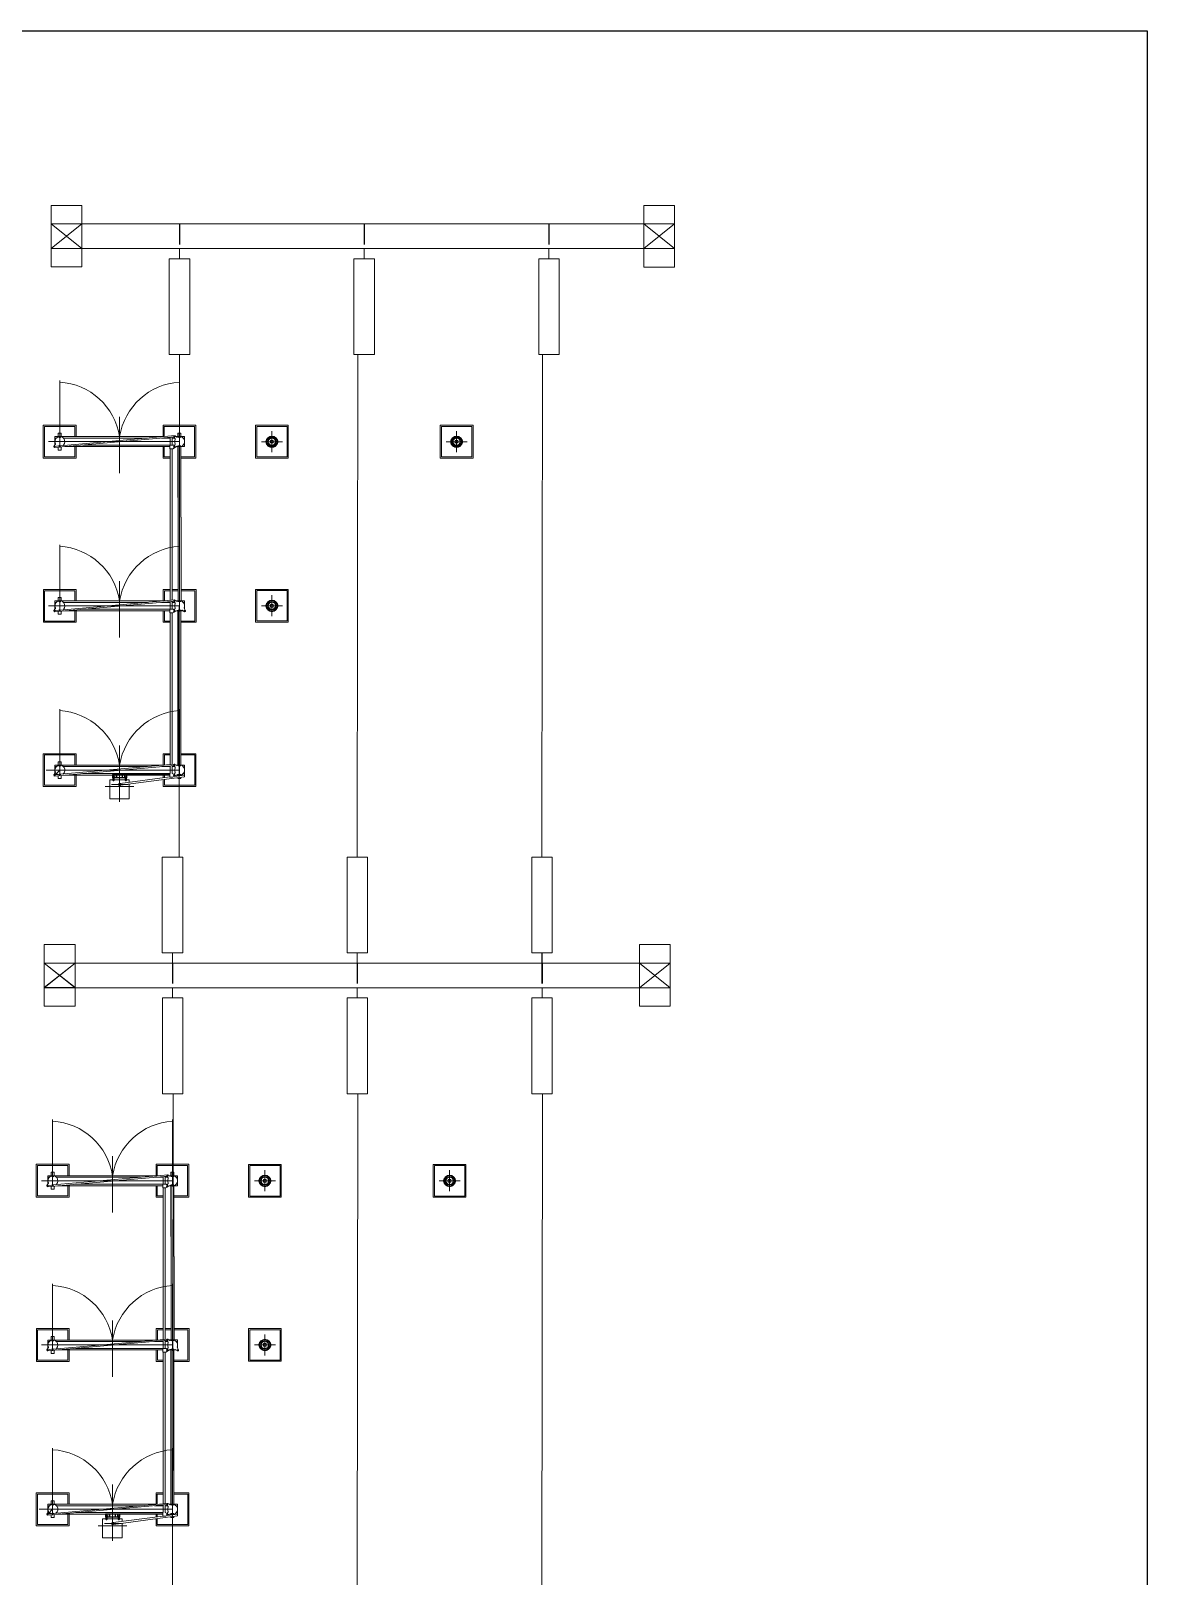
# Model space of a CAD drawing. Header units: metres. Extents: x 252 to 379, y 116 to 201.
# Drawn here: x 350.05 to 377.25, y 162.94 to 200.57 of the extents above; entities that cross this region are included whole.
import ezdxf

# ---------------------------------------------------------------- set-up
doc = ezdxf.new("R2010")
doc.units = ezdxf.units.M
doc.linetypes.add('ACAD_ISO10W100', pattern=[18.5, 12, -3, 0.5, -3])
doc.linetypes.add('DASHED', pattern=[0.75, 0.5, -0.25])
for name, color, linetype, lineweight in [('C-ESTRUCTURA', 94, 'Continuous', 9), ('E-CONDUCTOR', 40, 'Continuous', 15), ('KOMPONENTE', 7, 'Continuous', 5), ('L-STRUCTUR_SET_A', 94, 'Continuous', 9)]:
    doc.layers.add(name, color=color, linetype=linetype, lineweight=lineweight)
doc.layers.add('Fence', color=252, linetype='Continuous')
doc.layers.add('NOPRINT', color=13, linetype='DASHED', plot=False)

# ---------------------------------------------------------------- blocks, each defined once
blk = doc.blocks.new('set_2s_1d')
at = {"layer": 'C-ESTRUCTURA'}
for p, q in [((35.8, 38.252), (35.8, 36.752)), ((36.55, 38.252), (35.8, 38.252)), ((36.55, 38.252), (36.55, 36.752)), ((50.237, 38.25), (50.237, 36.75)), ((50.987, 38.25), (50.237, 38.25)), ((50.987, 38.25), (50.987, 36.75)), ((35.8, 37.202), (36.55, 37.802)), ((36.55, 37.202), (35.8, 37.802)), ((36.552, 37.8), (50.302, 37.8)), ((50.237, 37.2), (50.987, 37.8)), ((50.987, 37.2), (50.237, 37.8)), ((36.552, 37.2), (50.302, 37.2)), ((36.55, 36.752), (35.8, 36.752)), ((50.987, 36.75), (50.237, 36.75)), ((35.631, 20.252), (35.631, 18.752)), ((36.381, 20.252), (35.631, 20.252)), ((35.632, 20.251), (35.632, 18.751)), ((36.382, 20.251), (35.632, 20.251)), ((36.381, 20.252), (36.381, 18.752)), ((36.382, 20.251), (36.382, 18.751)), ((50.132, 20.251), (50.132, 18.751)), ((50.882, 20.251), (50.132, 20.251)), ((50.132, 20.251), (50.132, 18.751)), ((50.882, 20.251), (50.132, 20.251)), ((50.882, 20.251), (50.882, 18.751)), ((50.882, 20.251), (50.882, 18.751)), ((35.631, 19.202), (36.381, 19.802)), ((36.381, 19.202), (35.631, 19.802)), ((35.632, 19.201), (36.382, 19.801)), ((36.382, 19.201), (35.632, 19.801)), ((36.382, 19.801), (50.132, 19.801)), ((36.383, 19.8), (50.133, 19.8)), ((50.132, 19.201), (50.882, 19.801)), ((50.882, 19.201), (50.132, 19.801)), ((50.132, 19.201), (50.882, 19.801)), ((50.882, 19.201), (50.132, 19.801)), ((36.382, 19.201), (50.132, 19.201)), ((36.383, 19.2), (50.133, 19.2)), ((36.381, 18.752), (35.631, 18.752)), ((36.382, 18.751), (35.632, 18.751)), ((50.882, 18.751), (50.132, 18.751)), ((50.882, 18.751), (50.132, 18.751))]:
    blk.add_line(p, q, dxfattribs=at)
at = {"layer": 'C-ESTRUCTURA', "flags": 128}
for points in [[(35.8, 37.802), (36.55, 37.802)], [(50.237, 37.8), (50.987, 37.8)], [(35.8, 37.202), (36.55, 37.202)], [(50.237, 37.2), (50.987, 37.2)], [(35.631, 19.802), (36.381, 19.802)], [(35.632, 19.801), (36.382, 19.801)], [(50.132, 19.801), (50.882, 19.801)], [(50.132, 19.801), (50.882, 19.801)], [(35.631, 19.202), (36.381, 19.202)], [(35.632, 19.201), (36.382, 19.201)], [(50.132, 19.201), (50.882, 19.201)], [(50.132, 19.201), (50.882, 19.201)]]:
    blk.add_lwpolyline(points, dxfattribs=at)
at = {"layer": 'E-CONDUCTOR'}
for p, q in [((38.677, 34.62), (38.677, 36.95)), ((38.677, 36.95), (39.177, 36.95)), ((38.927, 37.2), (38.927, 36.95)), ((39.177, 36.95), (39.177, 34.62)), ((43.177, 34.62), (43.177, 36.95)), ((43.177, 36.95), (43.677, 36.95)), ((43.427, 37.2), (43.427, 36.95)), ((43.677, 36.95), (43.677, 34.62)), ((47.677, 34.62), (47.677, 36.95)), ((47.677, 36.95), (48.177, 36.95)), ((47.927, 37.2), (47.927, 36.95)), ((48.177, 36.95), (48.177, 34.62)), ((39.177, 34.62), (38.677, 34.62)), ((38.916, 22.381), (38.927, 34.621)), ((43.677, 34.62), (43.177, 34.62)), ((43.257, 22.381), (43.269, 34.621)), ((48.177, 34.62), (47.677, 34.62)), ((47.757, 22.381), (47.769, 34.621)), ((39.007, 22.381), (38.507, 22.381)), ((38.507, 22.381), (38.507, 20.051)), ((39.007, 20.051), (39.007, 22.381)), ((43.507, 22.381), (43.007, 22.381)), ((43.007, 22.381), (43.007, 20.051)), ((43.507, 20.051), (43.507, 22.381)), ((48.007, 22.381), (47.507, 22.381)), ((47.507, 22.381), (47.507, 20.051)), ((48.007, 20.051), (48.007, 22.381)), ((38.507, 20.051), (39.007, 20.051)), ((38.757, 19.801), (38.757, 20.051)), ((38.758, 19.8), (38.758, 20.05)), ((43.007, 20.051), (43.507, 20.051)), ((43.257, 19.801), (43.257, 20.051)), ((43.258, 19.8), (43.258, 20.05)), ((47.507, 20.051), (48.007, 20.051)), ((47.757, 19.801), (47.757, 20.051)), ((47.758, 19.8), (47.758, 20.05)), ((38.758, 19.2), (38.758, 18.95)), ((43.258, 19.2), (43.258, 18.95)), ((47.758, 19.2), (47.758, 18.95)), ((38.508, 16.62), (38.508, 18.95)), ((38.508, 18.95), (39.008, 18.95)), ((39.008, 18.95), (39.008, 16.62)), ((43.008, 16.62), (43.008, 18.95)), ((43.008, 18.95), (43.508, 18.95)), ((43.508, 18.95), (43.508, 16.62)), ((47.508, 16.62), (47.508, 18.95)), ((47.508, 18.95), (48.008, 18.95)), ((48.008, 18.95), (48.008, 16.62)), ((39.008, 16.62), (38.508, 16.62)), ((38.756, 4.38), (38.768, 16.62)), ((43.508, 16.62), (43.008, 16.62)), ((43.256, 4.38), (43.268, 16.62)), ((48.008, 16.62), (47.508, 16.62)), ((47.756, 4.38), (47.768, 16.62))]:
    blk.add_line(p, q, dxfattribs=at)
at = {"layer": 'Fence', "color": 52, "true_color": 0xc8c92d}
for p, q in [((-62.5, 42.5), (62.5, 42.5)), ((62.5, 42.5), (62.5, -42.5))]:
    blk.add_line(p, q, dxfattribs=at)
at = {"layer": 'KOMPONENTE', "color": 1}
for p, q in [((36.007, 32.358), (36.007, 33.986)), ((38.927, 32.358), (38.927, 33.986)), ((37.467, 31.728), (37.467, 32.869)), ((35.737, 32.499), (38.927, 32.499)), ((35.9, 32.428), (35.865, 32.383)), ((35.926, 32.584), (35.891, 32.584)), ((35.972, 32.704), (35.972, 32.62)), ((35.972, 32.363), (35.972, 32.294)), ((36.037, 32.604), (35.977, 32.604)), ((36.037, 32.394), (35.977, 32.394)), ((36.007, 32.639), (36.007, 32.574)), ((36.007, 32.424), (36.007, 32.364)), ((36.04, 32.704), (36.04, 32.62)), ((36.04, 32.369), (36.04, 32.294)), ((36.047, 32.704), (36.047, 32.62)), ((36.047, 32.37), (36.047, 32.294)), ((36.571, 32.416), (38.773, 32.416)), ((38.698, 32.603), (38.698, 32.417)), ((38.746, 32.417), (38.746, 32.607)), ((38.807, 32.585), (38.746, 32.585)), ((38.791, 32.61), (38.818, 32.567)), ((38.818, 32.432), (38.795, 32.399)), ((38.862, 32.611), (38.816, 32.638)), ((38.887, 32.705), (38.887, 32.621)), ((38.887, 32.378), (38.887, 31.138)), ((38.895, 32.705), (38.895, 32.621)), ((38.895, 32.378), (38.895, 30.656)), ((38.897, 32.605), (38.957, 32.605)), ((38.897, 32.395), (38.957, 32.395)), ((38.927, 32.645), (38.927, 32.58)), ((38.927, 32.425), (38.927, 32.365)), ((38.962, 32.705), (38.962, 32.621)), ((38.962, 32.378), (38.962, 30.656)), ((39.051, 32.582), (39.018, 32.582)), ((39.018, 32.417), (39.051, 32.417)), ((38.698, 32.327), (38.697, 30.927)), ((38.745, 31.136), (38.746, 32.327)), ((38.7, 30.927), (38.698, 28.634)), ((38.746, 28.638), (38.747, 31.136)), ((38.89, 31.138), (38.89, 28.621)), ((38.897, 30.656), (38.897, 28.621)), ((38.965, 30.656), (38.965, 28.621)), ((36.007, 28.358), (36.007, 29.986)), ((38.927, 28.358), (38.927, 29.986)), ((35.972, 28.621), (35.972, 28.704)), ((36.037, 28.604), (35.977, 28.604)), ((36.007, 28.634), (36.007, 28.574)), ((36.04, 28.621), (36.04, 28.704)), ((36.047, 28.621), (36.047, 28.704)), ((37.467, 27.728), (37.467, 28.869)), ((38.698, 28.603), (38.698, 28.597)), ((38.698, 28.598), (38.698, 28.417)), ((38.746, 28.604), (38.746, 28.607)), ((38.746, 28.417), (38.746, 28.604)), ((38.746, 28.417), (38.746, 28.604)), ((38.791, 28.61), (38.818, 28.567)), ((38.791, 28.61), (38.818, 28.567)), ((38.862, 28.611), (38.816, 28.638)), ((38.897, 28.605), (38.957, 28.605)), ((38.927, 28.635), (38.927, 28.575)), ((35.737, 28.499), (38.255, 28.499)), ((35.737, 28.499), (38.927, 28.499)), ((35.9, 28.428), (35.865, 28.383)), ((35.926, 28.584), (35.891, 28.584)), ((35.972, 28.364), (35.972, 28.294)), ((36.037, 28.394), (35.977, 28.394)), ((36.007, 28.424), (36.007, 28.364)), ((36.067, 28.499), (36.023, 28.499)), ((36.04, 28.37), (36.04, 28.294)), ((36.047, 28.37), (36.047, 28.294)), ((36.571, 28.416), (38.77, 28.417)), ((38.698, 28.597), (38.698, 28.417)), ((38.698, 28.327), (38.698, 24.634)), ((38.807, 28.585), (38.746, 28.585)), ((38.746, 24.638), (38.746, 28.327)), ((38.818, 28.432), (38.795, 28.399)), ((38.887, 28.378), (38.887, 24.621)), ((38.895, 28.378), (38.895, 24.621)), ((38.897, 28.395), (38.957, 28.395)), ((38.927, 28.425), (38.927, 28.365)), ((38.962, 28.378), (38.962, 24.621)), ((39.048, 28.357), (38.99, 28.392)), ((39.051, 28.582), (39.018, 28.582)), ((39.072, 28.381), (39.039, 28.444)), ((36.007, 24.358), (36.007, 25.986)), ((38.927, 24.358), (38.927, 25.986)), ((38.927, 24.358), (38.927, 25.3)), ((37.467, 23.728), (37.467, 24.869)), ((35.675, 24.499), (38.927, 24.499)), ((35.926, 24.585), (35.891, 24.585)), ((36.007, 24.499), (35.898, 24.388)), ((35.972, 24.621), (35.972, 24.704)), ((36.037, 24.604), (35.977, 24.604)), ((36.007, 24.574), (36.007, 24.634)), ((36.04, 24.621), (36.04, 24.704)), ((36.047, 24.621), (36.047, 24.704)), ((38.698, 24.603), (38.698, 24.417)), ((38.746, 24.585), (38.746, 24.607)), ((38.746, 24.417), (38.746, 24.607)), ((38.807, 24.585), (38.746, 24.585)), ((38.791, 24.61), (38.818, 24.567)), ((38.862, 24.611), (38.816, 24.638)), ((38.897, 24.604), (38.957, 24.604)), ((38.927, 24.574), (38.927, 24.634)), ((39.051, 24.582), (39.018, 24.582)), ((35.9, 24.428), (35.865, 24.383)), ((35.972, 24.364), (35.972, 24.294)), ((36.037, 24.394), (35.977, 24.394)), ((36.007, 24.362), (36.007, 24.427)), ((36.04, 24.37), (36.04, 24.294)), ((36.047, 24.37), (36.047, 24.294)), ((36.573, 24.417), (38.698, 24.417)), ((37.677, 24.149), (37.266, 24.149)), ((37.292, 24.389), (37.292, 24.309)), ((37.347, 24.389), (37.292, 24.389)), ((37.642, 24.318), (37.292, 24.318)), ((37.642, 24.309), (37.292, 24.309)), ((37.307, 24.309), (37.307, 24.318)), ((37.312, 24.338), (37.312, 24.33)), ((37.312, 24.328), (37.312, 24.319)), ((37.314, 24.309), (37.314, 24.318)), ((37.317, 24.37), (37.317, 24.231)), ((37.322, 24.309), (37.322, 24.318)), ((37.323, 24.338), (37.323, 24.33)), ((37.323, 24.328), (37.323, 24.319)), ((37.329, 24.309), (37.329, 24.318)), ((37.402, 24.389), (37.347, 24.389)), ((37.347, 24.378), (37.347, 24.309)), ((37.395, 24.378), (37.395, 24.309)), ((37.532, 24.389), (37.402, 24.389)), ((37.402, 24.378), (37.402, 24.309)), ((37.479, 24.177), (38.692, 24.332)), ((39.051, 24.335), (37.492, 24.131)), ((37.532, 24.389), (37.587, 24.389)), ((37.532, 24.378), (37.532, 24.309)), ((37.54, 24.378), (37.54, 24.309)), ((37.587, 24.389), (38.692, 24.389)), ((37.587, 24.378), (37.587, 24.309)), ((37.607, 24.309), (37.607, 24.318)), ((37.612, 24.338), (37.612, 24.33)), ((37.612, 24.328), (37.612, 24.319)), ((37.614, 24.309), (37.614, 24.318)), ((37.617, 24.37), (37.617, 24.231)), ((37.622, 24.309), (37.622, 24.318)), ((37.623, 24.338), (37.623, 24.33)), ((37.623, 24.328), (37.623, 24.319)), ((37.629, 24.309), (37.629, 24.318)), ((37.642, 24.378), (37.642, 24.309)), ((38.818, 24.432), (38.795, 24.399)), ((38.797, 24.345), (39.051, 24.378)), ((38.887, 24.378), (38.887, 24.353)), ((38.887, 24.303), (38.887, 24.294)), ((38.895, 24.378), (38.895, 24.354)), ((38.895, 24.305), (38.895, 24.294)), ((38.897, 24.394), (38.957, 24.394)), ((38.927, 24.359), (38.927, 24.424)), ((38.962, 24.378), (38.962, 24.368)), ((38.962, 24.318), (38.962, 24.294)), ((39.018, 24.417), (39.051, 24.417)), ((39.018, 24.328), (39.051, 24.335)), ((39.051, 24.335), (39.051, 24.378)), ((35.836, 14.358), (35.836, 15.987)), ((38.756, 14.358), (38.756, 15.987)), ((35.801, 14.705), (35.801, 14.621)), ((35.869, 14.705), (35.869, 14.621)), ((35.876, 14.705), (35.876, 14.621)), ((37.296, 13.728), (37.296, 14.87)), ((38.716, 14.706), (38.716, 14.622)), ((38.724, 14.706), (38.724, 14.622)), ((38.791, 14.706), (38.791, 14.622)), ((35.566, 14.5), (38.756, 14.5)), ((35.729, 14.429), (35.694, 14.383)), ((35.755, 14.585), (35.72, 14.585)), ((35.801, 14.364), (35.801, 14.295)), ((35.866, 14.605), (35.806, 14.605)), ((35.866, 14.395), (35.806, 14.395)), ((35.836, 14.64), (35.836, 14.575)), ((35.836, 14.425), (35.836, 14.365)), ((35.869, 14.37), (35.869, 14.295)), ((35.876, 14.371), (35.876, 14.295)), ((36.4, 14.417), (38.602, 14.417)), ((38.527, 14.328), (38.526, 12.928)), ((38.527, 14.604), (38.527, 14.417)), ((38.574, 13.137), (38.575, 14.328)), ((38.575, 14.417), (38.575, 14.608)), ((38.636, 14.586), (38.575, 14.586)), ((38.62, 14.611), (38.647, 14.568)), ((38.647, 14.433), (38.624, 14.4)), ((38.691, 14.612), (38.645, 14.638)), ((38.716, 14.378), (38.716, 13.139)), ((38.724, 14.378), (38.724, 12.657)), ((38.726, 14.606), (38.786, 14.606)), ((38.726, 14.396), (38.786, 14.396)), ((38.756, 14.646), (38.756, 14.581)), ((38.756, 14.426), (38.756, 14.366)), ((38.791, 14.378), (38.791, 12.657)), ((38.88, 14.583), (38.847, 14.583)), ((38.847, 14.417), (38.88, 14.417)), ((38.529, 12.928), (38.527, 10.635)), ((38.575, 10.639), (38.576, 13.137)), ((38.719, 13.139), (38.719, 10.622)), ((38.726, 12.657), (38.726, 10.622)), ((38.794, 12.657), (38.794, 10.622)), ((35.836, 10.358), (35.836, 11.987)), ((38.756, 10.358), (38.756, 11.987)), ((35.755, 10.585), (35.72, 10.585)), ((35.801, 10.622), (35.801, 10.705)), ((35.866, 10.605), (35.806, 10.605)), ((35.836, 10.635), (35.836, 10.575)), ((35.869, 10.622), (35.869, 10.705)), ((35.876, 10.622), (35.876, 10.705)), ((37.296, 9.728), (37.296, 10.87)), ((38.527, 10.604), (38.527, 10.598)), ((38.527, 10.599), (38.527, 10.417)), ((38.527, 10.598), (38.527, 10.417)), ((38.575, 10.604), (38.575, 10.608)), ((38.575, 10.417), (38.575, 10.605)), ((38.575, 10.417), (38.575, 10.604)), ((38.636, 10.586), (38.575, 10.586)), ((38.62, 10.611), (38.647, 10.568)), ((38.62, 10.611), (38.647, 10.568)), ((38.691, 10.612), (38.645, 10.638)), ((38.726, 10.606), (38.786, 10.606)), ((38.756, 10.636), (38.756, 10.576)), ((38.88, 10.583), (38.847, 10.583)), ((35.566, 10.5), (38.084, 10.5)), ((35.566, 10.5), (38.756, 10.5)), ((35.729, 10.429), (35.694, 10.383)), ((35.801, 10.365), (35.801, 10.295)), ((35.866, 10.395), (35.806, 10.395)), ((35.836, 10.425), (35.836, 10.365)), ((35.896, 10.5), (35.852, 10.5)), ((35.869, 10.371), (35.869, 10.295)), ((35.876, 10.371), (35.876, 10.295)), ((36.4, 10.417), (38.599, 10.417)), ((38.527, 10.328), (38.527, 6.634)), ((38.575, 6.639), (38.575, 10.328)), ((38.647, 10.433), (38.624, 10.4)), ((38.716, 10.378), (38.716, 6.622)), ((38.724, 10.378), (38.724, 6.622)), ((38.726, 10.396), (38.786, 10.396)), ((38.756, 10.426), (38.756, 10.366)), ((38.791, 10.378), (38.791, 6.622)), ((38.877, 10.358), (38.819, 10.393)), ((38.901, 10.382), (38.868, 10.445)), ((35.836, 6.358), (35.836, 7.987)), ((38.756, 6.358), (38.756, 7.987)), ((38.756, 6.358), (38.756, 7.301)), ((37.296, 5.728), (37.296, 6.87)), ((35.504, 6.5), (38.756, 6.5)), ((35.729, 6.429), (35.694, 6.384)), ((35.755, 6.586), (35.72, 6.586)), ((35.836, 6.5), (35.727, 6.388)), ((35.801, 6.622), (35.801, 6.705)), ((35.866, 6.605), (35.806, 6.605)), ((35.836, 6.575), (35.836, 6.635)), ((35.836, 6.362), (35.836, 6.427)), ((35.869, 6.622), (35.869, 6.705)), ((35.876, 6.622), (35.876, 6.705)), ((36.402, 6.417), (38.527, 6.417)), ((38.527, 6.604), (38.527, 6.417)), ((38.575, 6.586), (38.575, 6.608)), ((38.575, 6.417), (38.575, 6.608)), ((38.636, 6.586), (38.575, 6.586)), ((38.62, 6.611), (38.647, 6.568)), ((38.647, 6.433), (38.624, 6.4)), ((38.691, 6.612), (38.645, 6.638)), ((38.726, 6.605), (38.786, 6.605)), ((38.756, 6.575), (38.756, 6.635)), ((38.756, 6.36), (38.756, 6.425)), ((38.88, 6.583), (38.847, 6.583)), ((38.847, 6.417), (38.88, 6.417)), ((35.801, 6.365), (35.801, 6.295)), ((35.866, 6.395), (35.806, 6.395)), ((35.869, 6.371), (35.869, 6.295)), ((35.876, 6.371), (35.876, 6.295)), ((37.506, 6.15), (37.095, 6.15)), ((37.121, 6.39), (37.121, 6.31)), ((37.176, 6.39), (37.121, 6.39)), ((37.471, 6.319), (37.121, 6.319)), ((37.471, 6.31), (37.121, 6.31)), ((37.136, 6.31), (37.136, 6.319)), ((37.141, 6.339), (37.141, 6.331)), ((37.141, 6.328), (37.141, 6.32)), ((37.143, 6.31), (37.143, 6.319)), ((37.146, 6.37), (37.146, 6.232)), ((37.151, 6.31), (37.151, 6.319)), ((37.152, 6.339), (37.152, 6.331)), ((37.152, 6.328), (37.152, 6.32)), ((37.158, 6.31), (37.158, 6.319)), ((37.231, 6.39), (37.176, 6.39)), ((37.176, 6.378), (37.176, 6.31)), ((37.224, 6.378), (37.224, 6.31)), ((37.361, 6.39), (37.231, 6.39)), ((37.231, 6.378), (37.231, 6.31)), ((37.308, 6.178), (38.521, 6.333)), ((38.88, 6.336), (37.321, 6.132)), ((37.361, 6.39), (37.416, 6.39)), ((37.361, 6.378), (37.361, 6.31)), ((37.369, 6.378), (37.369, 6.31)), ((37.416, 6.39), (38.521, 6.39)), ((37.416, 6.378), (37.416, 6.31)), ((37.436, 6.31), (37.436, 6.319)), ((37.441, 6.339), (37.441, 6.331)), ((37.441, 6.328), (37.441, 6.32)), ((37.443, 6.31), (37.443, 6.319)), ((37.446, 6.37), (37.446, 6.232)), ((37.451, 6.31), (37.451, 6.319)), ((37.452, 6.339), (37.452, 6.331)), ((37.452, 6.328), (37.452, 6.32)), ((37.458, 6.31), (37.458, 6.319)), ((37.471, 6.378), (37.471, 6.31)), ((38.626, 6.346), (38.88, 6.378)), ((38.716, 6.378), (38.716, 6.354)), ((38.716, 6.304), (38.716, 6.295)), ((38.724, 6.378), (38.724, 6.355)), ((38.724, 6.305), (38.724, 6.295)), ((38.726, 6.395), (38.786, 6.395)), ((38.791, 6.378), (38.791, 6.368)), ((38.791, 6.318), (38.791, 6.295)), ((38.847, 6.329), (38.88, 6.336)), ((38.88, 6.336), (38.88, 6.378))]:
    blk.add_line(p, q, dxfattribs=at)
at = {"layer": 'KOMPONENTE', "color": 1, "linetype": 'ACAD_ISO10W100', "ltscale": 0.5}
for p, q in [((41.177, 32.241), (41.177, 32.753)), ((45.677, 32.241), (45.677, 32.753)), ((41.433, 32.497), (40.921, 32.497)), ((45.933, 32.497), (45.421, 32.497)), ((41.177, 28.245), (41.177, 28.757)), ((41.433, 28.501), (40.921, 28.501)), ((41.006, 14.242), (41.006, 14.754)), ((45.506, 14.242), (45.506, 14.754)), ((41.262, 14.498), (40.75, 14.498)), ((45.762, 14.498), (45.25, 14.498)), ((41.006, 10.246), (41.006, 10.758)), ((41.262, 10.502), (40.75, 10.502))]:
    blk.add_line(p, q, dxfattribs=at)
at = {"layer": 'KOMPONENTE', "color": 1}
for points in [[(37.467, 33.099), (37.467, 32.399)], [(38.817, 32.644), (38.821, 32.614), (35.871, 32.354), (35.865, 32.383), (35.997, 32.394)], [(38.548, 32.62), (35.891, 32.62), (35.891, 32.416)], [(36.047, 32.704), (35.972, 32.704)], [(36.018, 32.396), (38.817, 32.644)], [(38.148, 32.585), (36.097, 32.584)], [(36.129, 32.377), (38.694, 32.377)], [(38.6, 32.585), (38.49, 32.585)], [(38.698, 32.585), (38.6, 32.585)], [(38.692, 32.417), (38.692, 32.327), (38.765, 32.327), (38.866, 32.386)], [(38.77, 32.417), (38.813, 32.386)], [(38.852, 32.378), (39.051, 32.378), (39.051, 32.621), (38.845, 32.621)], [(38.962, 32.705), (38.887, 32.705)], [(36.047, 32.294), (35.972, 32.294)], [(37.467, 29.099), (37.467, 28.399)], [(38.815, 28.644), (38.819, 28.614), (35.871, 28.354), (35.865, 28.383), (35.997, 28.394)], [(38.546, 28.62), (35.891, 28.62), (35.891, 28.416)], [(36.047, 28.704), (35.972, 28.704)], [(36.018, 28.396), (38.815, 28.644)], [(39.051, 28.422), (39.051, 28.621), (38.845, 28.621)], [(36.047, 28.294), (35.972, 28.294)], [(38.146, 28.585), (36.097, 28.584)], [(36.129, 28.377), (38.692, 28.377)], [(38.6, 28.585), (38.49, 28.585)], [(38.698, 28.585), (38.6, 28.585)], [(38.692, 28.417), (38.692, 28.327), (38.765, 28.327), (38.867, 28.386)], [(38.77, 28.417), (38.813, 28.386)], [(38.852, 28.378), (39.014, 28.378)], [(37.467, 25.099), (37.467, 24.399)], [(38.8, 24.643), (38.804, 24.612), (35.871, 24.355), (35.865, 24.383), (35.996, 24.395)], [(35.891, 24.499), (35.891, 24.621), (37.626, 24.62)], [(38.554, 24.621), (35.891, 24.621), (35.891, 24.417)], [(36.047, 24.704), (35.972, 24.704)], [(36.018, 24.397), (38.8, 24.643)], [(38.148, 24.585), (36.097, 24.585)], [(38.6, 24.585), (38.492, 24.585)], [(38.698, 24.585), (38.6, 24.585)], [(38.852, 24.378), (39.051, 24.378), (39.051, 24.621), (38.845, 24.621)], [(36.047, 24.294), (35.972, 24.294)], [(36.13, 24.378), (38.692, 24.378)], [(37.113, 24.099), (37.813, 24.099)], [(37.699, 24.22), (37.699, 24.264), (37.225, 24.264), (37.225, 23.801), (37.699, 23.801), (37.699, 24.158)], [(37.304, 24.33), (37.304, 24.338)], [(37.304, 24.319), (37.304, 24.328)], [(37.307, 24.318), (37.329, 24.318)], [(37.308, 24.34), (37.328, 24.34)], [(37.308, 24.329), (37.328, 24.329)], [(37.308, 24.329), (37.328, 24.329)], [(37.317, 24.33), (37.317, 24.338)], [(37.317, 24.319), (37.317, 24.328)], [(37.332, 24.33), (37.332, 24.338)], [(37.332, 24.319), (37.332, 24.328)], [(37.467, 24.449), (37.467, 23.749)], [(37.604, 24.33), (37.604, 24.338)], [(37.604, 24.319), (37.604, 24.328)], [(37.607, 24.318), (37.629, 24.318)], [(37.608, 24.34), (37.628, 24.34)], [(37.608, 24.329), (37.628, 24.329)], [(37.608, 24.329), (37.628, 24.329)], [(37.617, 24.33), (37.617, 24.338)], [(37.617, 24.319), (37.617, 24.328)], [(37.632, 24.33), (37.632, 24.338)], [(37.632, 24.319), (37.632, 24.328)], [(37.699, 24.205), (37.699, 24.22)], [(38.692, 24.417), (38.692, 24.327), (38.765, 24.327), (38.867, 24.386)], [(38.746, 24.417), (38.813, 24.386)], [(38.962, 24.294), (38.887, 24.294)], [(37.296, 15.1), (37.296, 14.4)], [(35.876, 14.705), (35.801, 14.705)], [(38.791, 14.706), (38.716, 14.706)], [(38.646, 14.645), (38.65, 14.615), (35.7, 14.355), (35.694, 14.383), (35.826, 14.395)], [(38.377, 14.621), (35.72, 14.621), (35.72, 14.417)], [(35.847, 14.397), (38.646, 14.645)], [(37.977, 14.586), (35.926, 14.585)], [(35.958, 14.378), (38.523, 14.378)], [(38.429, 14.586), (38.319, 14.586)], [(38.527, 14.586), (38.429, 14.586)], [(38.521, 14.417), (38.521, 14.328), (38.594, 14.328), (38.695, 14.387)], [(38.599, 14.417), (38.642, 14.387)], [(38.681, 14.378), (38.88, 14.378), (38.88, 14.622), (38.674, 14.622)], [(35.876, 14.295), (35.801, 14.295)], [(37.296, 11.1), (37.296, 10.4)], [(38.643, 10.645), (38.648, 10.615), (35.7, 10.355), (35.694, 10.383), (35.826, 10.395)], [(38.375, 10.621), (35.72, 10.621), (35.72, 10.417)], [(35.876, 10.705), (35.801, 10.705)], [(35.847, 10.397), (38.643, 10.645)], [(37.975, 10.586), (35.926, 10.585)], [(38.429, 10.586), (38.319, 10.586)], [(38.527, 10.586), (38.429, 10.586)], [(38.88, 10.423), (38.88, 10.622), (38.674, 10.622)], [(35.876, 10.295), (35.801, 10.295)], [(35.958, 10.378), (38.521, 10.378)], [(38.521, 10.417), (38.521, 10.328), (38.594, 10.328), (38.696, 10.387)], [(38.599, 10.417), (38.642, 10.387)], [(38.681, 10.378), (38.843, 10.378)], [(37.296, 7.1), (37.296, 6.4)], [(38.629, 6.643), (38.633, 6.613), (35.7, 6.356), (35.694, 6.384), (35.825, 6.395)], [(35.72, 6.5), (35.72, 6.622), (37.455, 6.621)], [(38.383, 6.622), (35.72, 6.622), (35.72, 6.417)], [(35.876, 6.705), (35.801, 6.705)], [(35.847, 6.397), (38.629, 6.643)], [(37.977, 6.586), (35.926, 6.586)], [(37.296, 6.45), (37.296, 5.75)], [(38.429, 6.586), (38.321, 6.586)], [(38.527, 6.586), (38.429, 6.586)], [(38.521, 6.417), (38.521, 6.328), (38.594, 6.328), (38.696, 6.387)], [(38.575, 6.417), (38.642, 6.387)], [(38.681, 6.378), (38.88, 6.378), (38.88, 6.622), (38.674, 6.622)], [(35.876, 6.295), (35.801, 6.295)], [(35.959, 6.378), (38.521, 6.378)], [(36.942, 6.1), (37.642, 6.1)], [(37.528, 6.221), (37.528, 6.264), (37.054, 6.264), (37.054, 5.802), (37.528, 5.802), (37.528, 6.159)], [(37.133, 6.331), (37.133, 6.339)], [(37.133, 6.32), (37.133, 6.328)], [(37.136, 6.319), (37.158, 6.319)], [(37.137, 6.34), (37.157, 6.34)], [(37.137, 6.33), (37.157, 6.33)], [(37.137, 6.33), (37.157, 6.33)], [(37.146, 6.331), (37.146, 6.339)], [(37.146, 6.32), (37.146, 6.328)], [(37.161, 6.331), (37.161, 6.339)], [(37.161, 6.32), (37.161, 6.328)], [(37.433, 6.331), (37.433, 6.339)], [(37.433, 6.32), (37.433, 6.328)], [(37.436, 6.319), (37.458, 6.319)], [(37.437, 6.34), (37.457, 6.34)], [(37.437, 6.33), (37.457, 6.33)], [(37.437, 6.33), (37.457, 6.33)], [(37.446, 6.331), (37.446, 6.339)], [(37.446, 6.32), (37.446, 6.328)], [(37.461, 6.331), (37.461, 6.339)], [(37.461, 6.32), (37.461, 6.328)], [(37.528, 6.206), (37.528, 6.221)], [(38.791, 6.295), (38.716, 6.295)]]:
    blk.add_lwpolyline(points, dxfattribs=at)
for points in [[(41.208, 32.466), (41.208, 32.528), (41.146, 32.528), (41.146, 32.466)], [(45.708, 32.466), (45.708, 32.528), (45.646, 32.528), (45.646, 32.466)], [(41.208, 28.47), (41.208, 28.532), (41.146, 28.532), (41.146, 28.47)], [(37.302, 24.296), (37.307, 24.309), (37.329, 24.309), (37.333, 24.296)], [(37.302, 24.296), (37.302, 24.246), (37.333, 24.246), (37.333, 24.296)], [(37.307, 24.29), (37.307, 24.251), (37.312, 24.251), (37.312, 24.29)], [(37.328, 24.29), (37.328, 24.251), (37.323, 24.251), (37.323, 24.29)], [(37.602, 24.296), (37.607, 24.309), (37.629, 24.309), (37.633, 24.296)], [(37.602, 24.296), (37.602, 24.246), (37.633, 24.246), (37.633, 24.296)], [(37.607, 24.29), (37.607, 24.251), (37.612, 24.251), (37.612, 24.29)], [(37.628, 24.29), (37.628, 24.251), (37.623, 24.251), (37.623, 24.29)], [(41.037, 14.467), (41.037, 14.529), (40.975, 14.529), (40.975, 14.467)], [(45.537, 14.467), (45.537, 14.529), (45.475, 14.529), (45.475, 14.467)], [(41.037, 10.47), (41.037, 10.533), (40.975, 10.533), (40.975, 10.47)], [(37.131, 6.297), (37.136, 6.31), (37.158, 6.31), (37.162, 6.297)], [(37.131, 6.297), (37.131, 6.247), (37.162, 6.247), (37.162, 6.297)], [(37.136, 6.29), (37.136, 6.251), (37.141, 6.251), (37.141, 6.29)], [(37.157, 6.29), (37.157, 6.251), (37.152, 6.251), (37.152, 6.29)], [(37.431, 6.297), (37.436, 6.31), (37.458, 6.31), (37.462, 6.297)], [(37.431, 6.297), (37.431, 6.247), (37.462, 6.247), (37.462, 6.297)], [(37.436, 6.29), (37.436, 6.251), (37.441, 6.251), (37.441, 6.29)], [(37.457, 6.29), (37.457, 6.251), (37.452, 6.251), (37.452, 6.29)]]:
    blk.add_lwpolyline(points, close=True, dxfattribs=at)
for points in [[(37.308, 24.34), (37.308, 24.341, -0.414214), (37.312, 24.345), (37.323, 24.345, -0.414214), (37.327, 24.341), (37.327, 24.34)], [(37.608, 24.34), (37.608, 24.341, -0.414214), (37.612, 24.345), (37.623, 24.345, -0.414214), (37.627, 24.341), (37.627, 24.34)], [(37.137, 6.34), (37.137, 6.342, -0.414214), (37.141, 6.346), (37.152, 6.346, -0.414214), (37.156, 6.342), (37.156, 6.34)], [(37.437, 6.34), (37.437, 6.342, -0.414214), (37.441, 6.346), (37.452, 6.346, -0.414214), (37.456, 6.342), (37.456, 6.34)]]:
    blk.add_lwpolyline(points, format="xyb", close=True, dxfattribs=at)
for centre, radius in [((35.883, 32.37), 0.0137), ((35.883, 32.37), 0.00347), ((36.007, 32.604), 0.011), ((36.007, 32.394), 0.011), ((38.802, 32.371), 0.0188), ((38.802, 32.627), 0.0149), ((38.802, 32.371), 0.0149), ((38.802, 32.627), 0.00347), ((38.802, 32.371), 0.00347), ((38.927, 32.605), 0.011), ((38.927, 32.395), 0.011), ((41.177, 32.497), 0.138), ((41.177, 32.497), 0.121), ((41.177, 32.497), 0.098), ((41.177, 32.497), 0.0875), ((41.177, 32.497), 0.0875), ((45.677, 32.497), 0.138), ((45.677, 32.497), 0.121), ((45.677, 32.497), 0.098), ((45.677, 32.497), 0.0875), ((45.677, 32.497), 0.0875), ((36.007, 28.604), 0.011), ((38.802, 28.627), 0.0149), ((38.802, 28.627), 0.00347), ((38.927, 28.605), 0.011), ((41.177, 28.501), 0.138), ((41.177, 28.501), 0.121), ((41.177, 28.501), 0.098), ((35.883, 28.37), 0.0137), ((35.883, 28.37), 0.00347), ((36.007, 28.394), 0.011), ((38.802, 28.371), 0.0188), ((38.802, 28.371), 0.0149), ((38.802, 28.371), 0.00347), ((38.927, 28.395), 0.011), ((39.056, 28.372), 0.0181), ((39.056, 28.372), 0.0122), ((39.056, 28.372), 0.00385), ((41.177, 28.501), 0.0875), ((41.177, 28.501), 0.0875), ((36.007, 24.604), 0.011), ((38.802, 24.627), 0.0149), ((38.802, 24.627), 0.00347), ((38.927, 24.604), 0.011), ((35.883, 24.371), 0.0137), ((35.883, 24.371), 0.00347), ((36.007, 24.394), 0.011), ((37.467, 24.149), 0.0303), ((38.802, 24.371), 0.0188), ((38.802, 24.371), 0.0149), ((38.802, 24.371), 0.00347), ((38.927, 24.394), 0.011), ((35.712, 14.371), 0.0137), ((35.712, 14.371), 0.00347), ((35.836, 14.605), 0.011), ((35.836, 14.395), 0.011), ((38.631, 14.371), 0.0188), ((38.631, 14.628), 0.0149), ((38.631, 14.371), 0.0149), ((38.631, 14.628), 0.00347), ((38.631, 14.371), 0.00347), ((38.756, 14.606), 0.011), ((38.756, 14.396), 0.011), ((41.006, 14.498), 0.138), ((41.006, 14.498), 0.121), ((41.006, 14.498), 0.098), ((41.006, 14.498), 0.0875), ((41.006, 14.498), 0.0875), ((45.506, 14.498), 0.138), ((45.506, 14.498), 0.121), ((45.506, 14.498), 0.098), ((45.506, 14.498), 0.0875), ((45.506, 14.498), 0.0875), ((35.836, 10.605), 0.011), ((38.631, 10.628), 0.0149), ((38.631, 10.628), 0.00347), ((38.756, 10.606), 0.011), ((41.006, 10.502), 0.138), ((41.006, 10.502), 0.121), ((41.006, 10.502), 0.098), ((41.006, 10.502), 0.0875), ((41.006, 10.502), 0.0875), ((35.712, 10.371), 0.0137), ((35.712, 10.371), 0.00347), ((35.836, 10.395), 0.011), ((38.631, 10.371), 0.0188), ((38.631, 10.371), 0.0149), ((38.631, 10.371), 0.00347), ((38.756, 10.396), 0.011), ((38.885, 10.373), 0.0181), ((38.885, 10.373), 0.0122), ((38.885, 10.373), 0.00385), ((35.836, 6.605), 0.011), ((35.836, 6.395), 0.011), ((38.631, 6.628), 0.0149), ((38.631, 6.628), 0.00347), ((38.756, 6.605), 0.011), ((38.756, 6.395), 0.011), ((35.712, 6.372), 0.0137), ((35.712, 6.372), 0.00347), ((37.296, 6.15), 0.0303), ((38.631, 6.371), 0.0188), ((38.631, 6.371), 0.0149), ((38.631, 6.371), 0.00347)]:
    blk.add_circle(centre, radius, dxfattribs=at)
for centre, radius, start, end in [((35.908, 32.373), 1.579, 9.0214, 86.3827), ((39.027, 32.373), 1.579, 93.6173, 170.9786), ((36.012, 32.499), 0.121, 315.7119, 205.0789), ((35.885, 32.439), 0.0188, 322.2053, 25.0789), ((38.93, 32.499), 0.121, 155.88, 205.0147), ((38.8, 32.557), 0.021, 337.9759, 31.0904), ((38.801, 32.443), 0.02, 329.5265, 23.9199), ((38.873, 32.631), 0.0226, 242.0848, 289.5903), ((38.876, 32.37), 0.0191, 65.3962, 121.3052), ((38.93, 32.499), 0.121, 247.2448, 113.8398), ((35.908, 28.373), 1.579, 9.0214, 86.3827), ((39.027, 28.373), 1.579, 93.6173, 170.9786), ((36.012, 28.499), 0.121, 315.7119, 205.0789), ((38.873, 28.631), 0.0224, 239.7926, 289.6324), ((38.93, 28.499), 0.121, 334.4508, 113.8398), ((35.885, 28.439), 0.0188, 322.2053, 25.0789), ((38.93, 28.499), 0.121, 155.88, 205.0147), ((38.8, 28.557), 0.021, 337.9759, 31.0904), ((38.801, 28.443), 0.02, 329.5265, 15.8454), ((38.877, 28.364), 0.0248, 75.9212, 114.2126), ((38.93, 28.499), 0.121, 247.2448, 298.1404), ((38.988, 28.39), 0.003, 59.0322, 118.1404), ((39.041, 28.446), 0.003, 154.4508, 207.7585), ((35.908, 24.373), 1.579, 9.0214, 86.3827), ((39.027, 24.373), 1.579, 93.6173, 170.9786), ((36.012, 24.499), 0.121, 307.0829, 205.0141), ((38.93, 24.499), 0.121, 155.88, 205.0147), ((38.799, 24.556), 0.022, 338.3098, 30.5019), ((38.873, 24.631), 0.0226, 242.0848, 289.5903), ((38.93, 24.499), 0.121, 247.2448, 113.8398), ((35.885, 24.44), 0.0188, 322.2053, 25.0789), ((36.007, 24.499), 0.117, 225.558, 247.1618), ((37.308, 24.331), 0.00845, 58.704, 121.296), ((37.308, 24.337), 0.00845, 238.704, 301.296), ((37.308, 24.32), 0.00845, 58.704, 121.296), ((37.308, 24.326), 0.00845, 238.704, 301.296), ((37.318, 24.327), 0.0125, 64.3953, 115.6059), ((37.318, 24.341), 0.0125, 244.3941, 295.6047), ((37.318, 24.316), 0.0125, 64.3953, 115.6059), ((37.318, 24.33), 0.0125, 244.3941, 295.6047), ((37.328, 24.331), 0.00845, 58.7026, 121.2974), ((37.328, 24.337), 0.00845, 238.7026, 301.2974), ((37.328, 24.32), 0.00845, 58.7026, 121.2974), ((37.328, 24.326), 0.00845, 238.7026, 301.2974), ((37.608, 24.331), 0.00845, 58.704, 121.296), ((37.608, 24.337), 0.00845, 238.704, 301.296), ((37.608, 24.32), 0.00845, 58.704, 121.296), ((37.608, 24.326), 0.00845, 238.704, 301.296), ((37.618, 24.327), 0.0125, 64.3953, 115.6059), ((37.618, 24.341), 0.0125, 244.3941, 295.6047), ((37.618, 24.316), 0.0125, 64.3953, 115.6059), ((37.618, 24.33), 0.0125, 244.3941, 295.6047), ((37.628, 24.331), 0.00845, 58.7026, 121.2974), ((37.628, 24.337), 0.00845, 238.7026, 301.2974), ((37.628, 24.32), 0.00845, 58.7026, 121.2974), ((37.628, 24.326), 0.00845, 238.7026, 301.2974), ((38.802, 24.442), 0.0189, 328.708, 16.1426), ((38.876, 24.37), 0.0191, 65.3962, 121.3052), ((35.737, 14.374), 1.579, 9.0214, 86.3827), ((38.856, 14.374), 1.579, 93.6173, 170.9786), ((35.841, 14.499), 0.121, 315.7119, 205.0789), ((35.714, 14.44), 0.0188, 322.2053, 25.0789), ((38.759, 14.5), 0.121, 155.88, 205.0147), ((38.629, 14.557), 0.021, 337.9759, 31.0904), ((38.63, 14.443), 0.02, 329.5265, 23.9199), ((38.702, 14.632), 0.0226, 242.0848, 289.5903), ((38.705, 14.37), 0.0191, 65.3962, 121.3052), ((38.759, 14.5), 0.121, 247.2448, 113.8398), ((35.737, 10.374), 1.579, 9.0214, 86.3827), ((38.856, 10.374), 1.579, 93.6173, 170.9786), ((35.841, 10.499), 0.121, 315.7119, 205.0789), ((38.759, 10.5), 0.121, 155.88, 205.0147), ((38.629, 10.557), 0.021, 337.9759, 31.0904), ((38.702, 10.632), 0.0224, 239.7926, 289.6324), ((38.759, 10.5), 0.121, 334.4508, 113.8398), ((35.714, 10.44), 0.0188, 322.2053, 25.0789), ((38.63, 10.443), 0.02, 329.5265, 15.8454), ((38.706, 10.364), 0.0248, 75.9212, 114.2126), ((38.759, 10.5), 0.121, 247.2448, 298.1404), ((38.817, 10.391), 0.003, 59.0322, 118.1404), ((38.87, 10.446), 0.003, 154.4508, 207.7585), ((35.737, 6.374), 1.579, 9.0214, 86.3827), ((38.856, 6.374), 1.579, 93.6173, 170.9786), ((35.841, 6.5), 0.121, 307.0829, 205.0141), ((35.714, 6.441), 0.0188, 322.2053, 25.0789), ((35.836, 6.5), 0.117, 225.558, 247.1618), ((38.759, 6.499), 0.121, 155.88, 205.0147), ((38.628, 6.557), 0.022, 338.3098, 30.5019), ((38.631, 6.443), 0.0189, 328.708, 16.1426), ((38.702, 6.632), 0.0226, 242.0848, 289.5903), ((38.759, 6.5), 0.121, 247.2448, 113.8398), ((37.137, 6.332), 0.00845, 58.704, 121.296), ((37.137, 6.338), 0.00845, 238.704, 301.296), ((37.137, 6.321), 0.00845, 58.704, 121.296), ((37.137, 6.327), 0.00845, 238.704, 301.296), ((37.147, 6.328), 0.0125, 64.3953, 115.6059), ((37.147, 6.342), 0.0125, 244.3941, 295.6047), ((37.147, 6.317), 0.0125, 64.3953, 115.6059), ((37.147, 6.331), 0.0125, 244.3941, 295.6047), ((37.157, 6.332), 0.00845, 58.7026, 121.2974), ((37.157, 6.338), 0.00845, 238.7026, 301.2974), ((37.157, 6.321), 0.00845, 58.7026, 121.2974), ((37.157, 6.327), 0.00845, 238.7026, 301.2974), ((37.437, 6.332), 0.00845, 58.704, 121.296), ((37.437, 6.338), 0.00845, 238.704, 301.296), ((37.437, 6.321), 0.00845, 58.704, 121.296), ((37.437, 6.327), 0.00845, 238.704, 301.296), ((37.447, 6.328), 0.0125, 64.3953, 115.6059), ((37.447, 6.342), 0.0125, 244.3941, 295.6047), ((37.447, 6.317), 0.0125, 64.3953, 115.6059), ((37.447, 6.331), 0.0125, 244.3941, 295.6047), ((37.457, 6.332), 0.00845, 58.7026, 121.2974), ((37.457, 6.338), 0.00845, 238.7026, 301.2974), ((37.457, 6.321), 0.00845, 58.7026, 121.2974), ((37.457, 6.327), 0.00845, 238.7026, 301.2974), ((38.705, 6.37), 0.0191, 65.3962, 121.3052)]:
    blk.add_arc(centre, radius, start, end, dxfattribs=at)
at = {"layer": 'L-STRUCTUR_SET_A'}
for points in [[(36.407, 32.377), (36.407, 32.099), (35.607, 32.099), (35.607, 32.899), (36.407, 32.899), (36.407, 32.62)], [(36.377, 32.377), (36.377, 32.129), (35.637, 32.129), (35.637, 32.869), (36.377, 32.869), (36.377, 32.62)], [(38.525, 32.62), (38.525, 32.899), (39.325, 32.899), (39.325, 32.099), (38.962, 32.099)], [(38.555, 32.621), (38.555, 32.869), (39.295, 32.869), (39.295, 32.129), (38.962, 32.129)], [(41.577, 32.375), (41.577, 32.097), (40.777, 32.097), (40.777, 32.897), (41.577, 32.897), (41.577, 32.375)], [(41.547, 32.618), (41.547, 32.127), (40.807, 32.127), (40.807, 32.867), (41.547, 32.867), (41.547, 32.618)], [(46.077, 32.375), (46.077, 32.097), (45.277, 32.097), (45.277, 32.897), (46.077, 32.897), (46.077, 32.375)], [(46.047, 32.618), (46.047, 32.127), (45.307, 32.127), (45.307, 32.867), (46.047, 32.867), (46.047, 32.618)], [(38.698, 32.099), (38.525, 32.099), (38.525, 32.377)], [(38.698, 32.129), (38.555, 32.129), (38.555, 32.377)], [(38.895, 32.129), (38.887, 32.129)], [(38.895, 32.099), (38.887, 32.099)], [(36.41, 28.377), (36.41, 28.099), (35.61, 28.099), (35.61, 28.899), (36.41, 28.899), (36.41, 28.62)], [(36.38, 28.377), (36.38, 28.129), (35.64, 28.129), (35.64, 28.869), (36.38, 28.869), (36.38, 28.62)], [(38.53, 28.62), (38.53, 28.899), (38.698, 28.899)], [(38.56, 28.621), (38.56, 28.869), (38.698, 28.869)], [(38.746, 28.899), (38.89, 28.899)], [(38.746, 28.869), (38.89, 28.869)], [(38.965, 28.899), (39.33, 28.899), (39.33, 28.099), (38.962, 28.099)], [(38.965, 28.869), (39.3, 28.869), (39.3, 28.129), (38.962, 28.129)], [(41.577, 28.379), (41.577, 28.101), (40.777, 28.101), (40.777, 28.901), (41.577, 28.901), (41.577, 28.379)], [(41.547, 28.622), (41.547, 28.131), (40.807, 28.131), (40.807, 28.871), (41.547, 28.871), (41.547, 28.622)], [(38.698, 28.099), (38.53, 28.099), (38.53, 28.377)], [(38.698, 28.129), (38.56, 28.129), (38.56, 28.377)], [(38.895, 28.129), (38.887, 28.129)], [(38.895, 28.099), (38.887, 28.099)], [(36.407, 24.378), (36.407, 24.099), (35.607, 24.099), (35.607, 24.899), (36.407, 24.899), (36.407, 24.621)], [(36.377, 24.378), (36.377, 24.129), (35.637, 24.129), (35.637, 24.869), (36.377, 24.869), (36.377, 24.621)], [(38.527, 24.621), (38.527, 24.899), (38.696, 24.899)], [(38.96, 24.899), (39.327, 24.899), (39.327, 24.099), (38.527, 24.099), (38.527, 24.266)], [(38.557, 24.621), (38.557, 24.869), (38.696, 24.869)], [(38.96, 24.869), (39.297, 24.869), (39.297, 24.129), (38.557, 24.129), (38.557, 24.27)], [(38.893, 24.899), (38.885, 24.899)], [(38.893, 24.869), (38.885, 24.869)], [(38.527, 24.311), (38.527, 24.378)], [(38.557, 24.315), (38.557, 24.378)], [(36.236, 14.378), (36.236, 14.1), (35.436, 14.1), (35.436, 14.9), (36.236, 14.9), (36.236, 14.621)], [(36.206, 14.378), (36.206, 14.13), (35.466, 14.13), (35.466, 14.87), (36.206, 14.87), (36.206, 14.621)], [(38.354, 14.621), (38.354, 14.9), (39.154, 14.9), (39.154, 14.1), (38.791, 14.1)], [(38.384, 14.622), (38.384, 14.87), (39.124, 14.87), (39.124, 14.13), (38.791, 14.13)], [(41.406, 14.376), (41.406, 14.098), (40.606, 14.098), (40.606, 14.898), (41.406, 14.898), (41.406, 14.376)], [(41.376, 14.619), (41.376, 14.128), (40.636, 14.128), (40.636, 14.868), (41.376, 14.868), (41.376, 14.619)], [(45.906, 14.376), (45.906, 14.098), (45.106, 14.098), (45.106, 14.898), (45.906, 14.898), (45.906, 14.376)], [(45.876, 14.619), (45.876, 14.128), (45.136, 14.128), (45.136, 14.868), (45.876, 14.868), (45.876, 14.619)], [(38.527, 14.1), (38.354, 14.1), (38.354, 14.378)], [(38.527, 14.13), (38.384, 14.13), (38.384, 14.378)], [(38.724, 14.13), (38.716, 14.13)], [(38.724, 14.1), (38.716, 14.1)], [(36.239, 10.378), (36.239, 10.1), (35.439, 10.1), (35.439, 10.9), (36.239, 10.9), (36.239, 10.621)], [(36.209, 10.378), (36.209, 10.13), (35.469, 10.13), (35.469, 10.87), (36.209, 10.87), (36.209, 10.621)], [(38.359, 10.621), (38.359, 10.9), (38.527, 10.9)], [(38.389, 10.622), (38.389, 10.87), (38.527, 10.87)], [(38.575, 10.9), (38.719, 10.9)], [(38.575, 10.87), (38.719, 10.87)], [(38.794, 10.9), (39.159, 10.9), (39.159, 10.1), (38.791, 10.1)], [(38.794, 10.87), (39.129, 10.87), (39.129, 10.13), (38.791, 10.13)], [(41.406, 10.38), (41.406, 10.102), (40.606, 10.102), (40.606, 10.902), (41.406, 10.902), (41.406, 10.38)], [(41.376, 10.623), (41.376, 10.132), (40.636, 10.132), (40.636, 10.872), (41.376, 10.872), (41.376, 10.623)], [(38.527, 10.1), (38.359, 10.1), (38.359, 10.378)], [(38.527, 10.13), (38.389, 10.13), (38.389, 10.378)], [(38.724, 10.13), (38.716, 10.13)], [(38.724, 10.1), (38.716, 10.1)], [(36.236, 6.378), (36.236, 6.1), (35.436, 6.1), (35.436, 6.9), (36.236, 6.9), (36.236, 6.621)], [(36.206, 6.378), (36.206, 6.13), (35.466, 6.13), (35.466, 6.87), (36.206, 6.87), (36.206, 6.621)], [(38.356, 6.622), (38.356, 6.9), (38.525, 6.9)], [(38.789, 6.9), (39.156, 6.9), (39.156, 6.1), (38.356, 6.1), (38.356, 6.267)], [(38.386, 6.622), (38.386, 6.87), (38.525, 6.87)], [(38.789, 6.87), (39.126, 6.87), (39.126, 6.13), (38.386, 6.13), (38.386, 6.271)], [(38.722, 6.9), (38.714, 6.9)], [(38.722, 6.87), (38.714, 6.87)], [(38.356, 6.312), (38.356, 6.378)], [(38.386, 6.315), (38.386, 6.378)]]:
    blk.add_lwpolyline(points, dxfattribs=at)
at = {"layer": 'NOPRINT'}
for p, q in [((38.927, 37.8), (38.927, 37.2)), ((43.427, 37.8), (43.427, 37.2)), ((47.927, 37.8), (47.927, 37.2)), ((38.757, 19.801), (38.757, 19.201)), ((38.758, 19.8), (38.758, 19.2)), ((43.257, 19.801), (43.257, 19.201)), ((43.258, 19.8), (43.258, 19.2)), ((47.757, 19.801), (47.757, 19.201)), ((47.758, 19.8), (47.758, 19.2))]:
    blk.add_line(p, q, dxfattribs=at)
for centre in [(41.177, 32.497), (45.677, 32.497), (41.177, 28.501), (41.006, 14.498), (45.506, 14.498), (41.006, 10.502)]:
    blk.add_circle(centre, 0.137, dxfattribs=at)

msp = doc.modelspace()

# ---------------------------------------------------------------- block references
msp.add_blockref('set_2s_1d', (314.746, 158.065))

doc.saveas('drawing.dxf')
